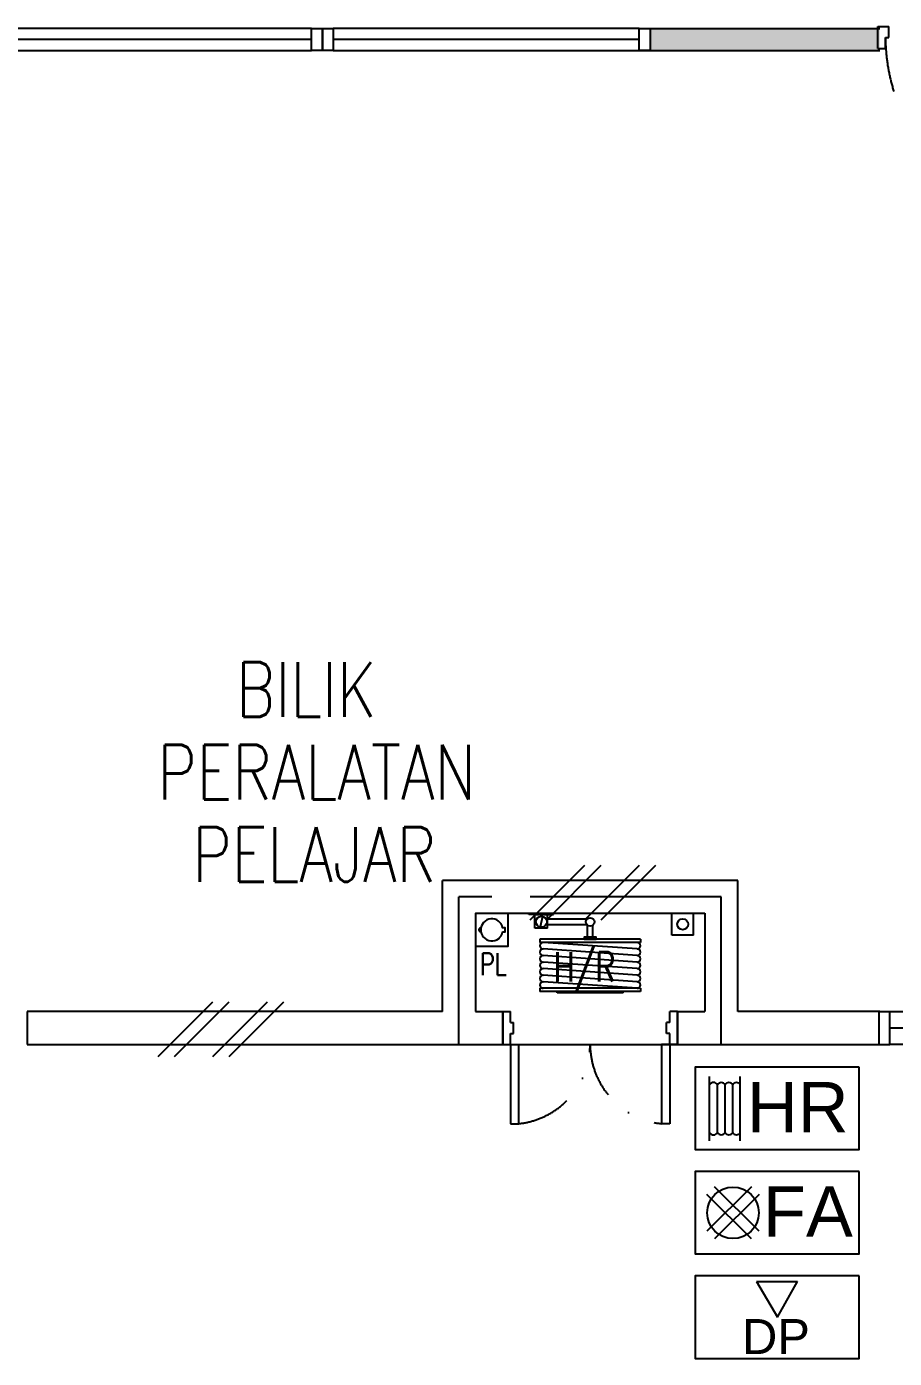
# Model space of a CAD drawing. Header units: millimetres. Extents: x 982 to 80582, y 687 to 58800.
# Drawn here: x 37414 to 41384, y 32846 to 38942 of the extents above; entities that cross this region are included whole.
import ezdxf
from ezdxf.enums import TextEntityAlignment as Align

# ---------------------------------------------------------------- set-up
doc = ezdxf.new("R2010")
doc.units = ezdxf.units.MM
for name, pattern in [('CENTER', [2, 1.25, -0.25, 0.25, -0.25]), ('DASHDOT', [1, 0.5, -0.25, 0, -0.25]), ('HIDDEN', [0.375, 0.25, -0.125])]:
    doc.linetypes.add(name, pattern=pattern)
for name, color, linetype in [('A-ARR', 4, 'Continuous'), ('A-DOOR', 9, 'Continuous'), ('A-DROP', 8, 'Continuous'), ('A-HATCH', 8, 'Continuous'), ('A-PARTITION', 4, 'Continuous'), ('A-ROOMSYM', 3, 'Continuous'), ('A-SANI', 4, 'Continuous'), ('A-SYM', 8, 'Continuous'), ('A-TXTBOMBA', 7, 'Continuous'), ('A-WALL', 1, 'Continuous'), ('A-WALL SYM', 13, 'Continuous'), ('A-WIN', 9, 'Continuous'), ('A-WLH', 7, 'Continuous'), ('COOL WATER PIPING', 4, 'Continuous'), ('Grid', 8, 'CENTER'), ('ROOF', 3, 'Continuous')]:
    doc.layers.add(name, color=color, linetype=linetype)
doc.styles.add('arial', font='arial.ttf')
doc.styles.add('ROMANS', font='romans.shx', dxfattribs={"width": 0.75, "height": 200})
doc.styles.add('style1', font='romans.shx', dxfattribs={"height": 750})

# ---------------------------------------------------------------- blocks, each defined once
blk = doc.blocks.new('A$C04C40081')
at = {"layer": 'A-WIN', "color": 8}
for p, q in [((850, 150), (50, 150)), ((850, 75), (50, 75)), ((850, 0), (50, 0))]:
    blk.add_line(p, q, dxfattribs=at)
at = {"layer": 'A-WIN', "color": 8, "linetype": 'Continuous'}
for points in [[(50, 150), (0, 150), (0, 0), (50, 0)], [(850, 150), (900, 150), (900, 0), (850, 0)]]:
    blk.add_lwpolyline(points, close=True, dxfattribs=at)
blk = doc.blocks.new('A$C4F656F16')
at = {"layer": 'A-DOOR', "color": 8}
for p, q in [((35, 100), (35, 877.1)), ((35, 877.1), (73, 877.1)), ((73, 100), (73, 877.1)), ((35, 100), (73, 100))]:
    blk.add_line(p, q, dxfattribs=at)
at = {"layer": 'A-DOOR', "color": 8, "linetype": 'Continuous'}
for p, q in [((0, 100), (35, 100)), ((0, 100), (0, 100)), ((0, 100), (0, 0)), ((0, 100), (0, 100)), ((35, 100), (35, 50)), ((900, 100), (865, 100)), ((865, 100), (865, 50)), ((900, 100), (900, 100)), ((900, 100), (900, 0)), ((900, 100), (900, 100)), ((0, 0), (50, 0)), ((35, 50), (50, 50)), ((50, 50), (50, 0)), ((865, 50), (850, 50)), ((850, 50), (850, 0)), ((900, 0), (850, 0))]:
    blk.add_line(p, q, dxfattribs=at)
at = {"layer": 'A-DOOR', "color": 8, "linetype": 'DASHDOT', "ltscale": 500}
blk.add_arc((35, 48), 830, 0.13806, 87.3759, dxfattribs=at)
blk = doc.blocks.new('A$C34465D6E')
at = {"layer": 'A-SANI', "color": 8}
blk.add_lwpolyline([(0, 0), (150, 0), (150, 150), (0, 150)], close=True, dxfattribs=at)
blk.add_lwpolyline([(25.5, 84.3), (13.7, 84.3), (13.7, 65.7), (25.5, 65.7, 10.787298)], format="xyb", close=True, dxfattribs=at)
blk.add_arc((125.5, 75), 8.84, 264.17751, 95.82249, dxfattribs=at)
blk = doc.blocks.new('A$C77D277CE')
at = {"layer": 'A-TXTBOMBA', "color": 8}
for p, q in [((66.6, 1027.9), (66.6, 1321.1)), ((102.7, 1066), (102.7, 1283)), ((137.3, 1066), (137.3, 1283)), ((172, 1066), (172, 1283)), ((206.7, 1027.9), (206.7, 1321.1)), ((257.7, 817), (54.1, 613.5)), ((292.7, 613.5), (89.1, 817)), ((257.7, 578.4), (54.1, 782)), ((292.7, 782), (89.1, 578.4)), ((280.8, 383.7), (376.6, 220.6)), ((280.8, 383.7), (469.2, 383.7)), ((376.6, 220.6), (469.2, 383.7))]:
    blk.add_line(p, q, dxfattribs=at)
for points in [[(750, 1365.1), (0, 1365.1), (0, 987.3), (750, 987.3)], [(750, 887.3), (0, 887.3), (0, 509.4), (750, 509.4)], [(750, 409.4), (0, 409.4), (0, 31.5), (750, 31.5)]]:
    blk.add_lwpolyline(points, close=True, dxfattribs=at)
blk.add_circle((173.4, 697.7), 118.1, dxfattribs=at)
for centre, radius, start, end in [((84.6, 1274.3), 20, 25.69627, 154.30373), ((120, 1274.3), 19.4, 26.56505, 153.43495), ((154.7, 1274.3), 19.4, 26.56505, 153.43495), ((189.4, 1274.3), 19.4, 26.56505, 153.43495), ((84.6, 1074.6), 20, 205.69627, 334.30373), ((120, 1074.6), 19.4, 206.56505, 333.43495), ((154.7, 1074.6), 19.4, 206.56505, 333.43495), ((189.4, 1074.6), 19.4, 206.56505, 333.43495)]:
    blk.add_arc(centre, radius, start, end, dxfattribs=at)
at = {"layer": 'A-TXTBOMBA', "color": 8, "style": 'arial'}
for s, height, p in [('HR', 230.46, (237.5, 1066)), ('FA', 230.46, (310.5, 588.1)), ('DP', 160, (214.8, 51.5))]:
    blk.add_text(s, height=height, dxfattribs=at).set_placement(p)

msp = doc.modelspace()

# ---------------------------------------------------------------- hatches: boundary and pattern name
at = {"layer": 'A-HATCH'}
h = msp.add_hatch(dxfattribs=at)
h.set_pattern_fill('DOTS', color=8, scale=800)
h.set_pattern_definition([(0, (3598.94, -194877.037), (25, 50), [0, -50])])
h.paths.add_polyline_path([(34717.1, 38933.1), (33217.1, 38933.1), (33217.1, 34433.1), (33317.1, 34433.1), (33317.1, 38833.1), (34717.1, 38833.1)])
h.paths.add_polyline_path([(37267.1, 38933.1), (36367.1, 38933.1), (36367.1, 38833.1), (37267.1, 38833.1)])
h.paths.add_polyline_path([(36367.1, 38933.1), (36217.1, 38933.1), (36217.1, 38833.1), (36367.1, 38833.1)])
h.paths.add_polyline_path([(41317.1, 38933.1), (40267.1, 38933.1), (40267.1, 38833.1), (41317.1, 38833.1)])
h.paths.add_polyline_path([(43792.1, 38933.1), (42367.1, 38933.1), (42367.1, 38833.1), (43792.1, 38833.1)])
h.paths.add_polyline_path([(42367.1, 38933.1), (42217.1, 38933.1), (42217.1, 38833.1), (42367.1, 38833.1)])

# ---------------------------------------------------------------- linework, layer by layer
at = {"layer": 'A-DOOR', "color": 8, "linetype": 'Continuous'}
for p, q in [((39592.1, 34433.1), (39592.1, 34283.1)), ((39592.1, 34283.1), (39592.1, 34433.1)), ((39592.1, 34433.1), (39627.1, 34433.1)), ((39592.1, 34283.1), (39592.1, 34433.1)), ((39592.1, 34433.1), (39592.1, 34283.1)), ((39592.1, 34283.1), (39592.1, 34433.1)), ((39592.1, 34433.1), (39592.1, 34283.1)), ((39592.1, 34283.1), (39592.1, 34433.1)), ((39627.1, 34383.1), (39627.1, 34433.1)), ((39627.1, 34383.1), (39642.1, 34383.1)), ((39642.1, 34333.1), (39642.1, 34383.1)), ((40357.1, 34383.1), (40342.1, 34383.1)), ((40342.1, 34333.1), (40342.1, 34383.1)), ((40357.1, 34383.1), (40357.1, 34433.1)), ((40392.1, 34433.1), (40357.1, 34433.1)), ((40392.1, 34283.1), (40392.1, 34433.1)), ((40392.1, 34433.1), (40392.1, 34283.1)), ((40392.1, 34283.1), (40392.1, 34433.1)), ((40392.1, 34283.1), (40392.1, 34433.1)), ((40392.1, 34433.1), (40392.1, 34283.1)), ((40392.1, 34283.1), (40392.1, 34433.1)), ((40392.1, 34433.1), (40392.1, 34283.1)), ((40392.1, 34283.1), (40392.1, 34433.1)), ((39627.1, 34333.1), (39642.1, 34333.1)), ((39627.1, 34283.1), (39627.1, 34333.1)), ((40357.1, 34333.1), (40342.1, 34333.1)), ((40357.1, 34283.1), (40357.1, 34333.1)), ((39592.1, 34283.1), (39627.1, 34283.1)), ((40392.1, 34283.1), (40357.1, 34283.1))]:
    msp.add_line(p, q, dxfattribs=at)
at = {"layer": 'A-DOOR', "color": 8}
for p, q in [((39627.1, 34283.1), (39627.1, 33920.1)), ((39627.1, 34283.1), (39665.1, 34283.1)), ((39665.1, 34283.1), (39665.1, 33920.1)), ((40319.1, 34283.1), (40319.1, 33920.1)), ((40357.1, 34283.1), (40319.1, 34283.1)), ((40357.1, 34283.1), (40357.1, 33920.1)), ((39627.1, 33920.1), (39665.1, 33920.1)), ((40357.1, 33920.1), (40319.1, 33920.1))]:
    msp.add_line(p, q, dxfattribs=at)
at = {"layer": 'A-DOOR', "color": 8, "linetype": 'DASHDOT', "ltscale": 500}
for centre, start, end in [((39627.1, 34283.1), 275.97587, 0), ((40357.1, 34283.1), 180, 264.02413)]:
    msp.add_arc(centre, 365, start, end, dxfattribs=at)
at = {"layer": 'A-DROP', "color": 8}
msp.add_line((39603.9, 34283.1), (40403.9, 34283.1), dxfattribs=at)
at = {"layer": 'A-PARTITION', "color": 8}
for p, q in [((40217.1, 38933.1), (41317.1, 38933.1)), ((40217.1, 38833.1), (41317.1, 38833.1))]:
    msp.add_line(p, q, dxfattribs=at)
at = {"layer": 'A-WALL', "color": 8}
for p, q in [((40667.1, 35033.1), (39317.1, 35033.1)), ((39317.1, 34433.1), (39317.1, 35033.1)), ((40667.1, 34433.1), (40667.1, 35033.1)), ((39467.1, 34883.1), (40517.1, 34883.1)), ((39467.1, 34883.1), (39467.1, 34433.1)), ((40517.1, 34883.1), (40517.1, 34433.1)), ((39467.1, 34433.1), (39592.1, 34433.1)), ((39592.1, 34433.1), (39592.1, 34283.1)), ((40392.1, 34433.1), (40517.1, 34433.1)), ((40392.1, 34433.1), (40392.1, 34283.1)), ((39317.1, 34283.1), (39592.1, 34283.1)), ((40392.1, 34283.1), (40667.1, 34283.1))]:
    msp.add_line(p, q, dxfattribs=at)
at = {"layer": 'A-WALL', "color": 8, "linetype": 'Continuous', "ltscale": 900}
for p, q in [((39317.1, 34433.1), (37417.1, 34433.1)), ((37417.1, 34433.1), (37417.1, 34283.1)), ((41317.1, 34433.1), (40667.1, 34433.1)), ((37417.1, 34283.1), (39317.1, 34283.1)), ((40667.1, 34283.1), (41317.1, 34283.1))]:
    msp.add_line(p, q, dxfattribs=at)
at = {"layer": 'A-WIN', "color": 8, "ltscale": 790000000.0}
for p, q in [((38717.1, 38933.1), (37317.1, 38933.1)), ((40217.1, 38933.1), (38817.1, 38933.1)), ((37317.1, 38833.1), (38717.1, 38833.1)), ((38817.1, 38833.1), (40217.1, 38833.1))]:
    msp.add_line(p, q, dxfattribs=at)
at = {"layer": 'A-WIN', "color": 8}
for p, q in [((38717.1, 38883.1), (37317.1, 38883.1)), ((40217.1, 38883.1), (38817.1, 38883.1))]:
    msp.add_line(p, q, dxfattribs=at)
for points in [[(38717.1, 38933.1), (38767.1, 38933.1), (38767.1, 38833.1), (38717.1, 38833.1)], [(38767.1, 38933.1), (38817.1, 38933.1), (38817.1, 38833.1), (38767.1, 38833.1)], [(40217.1, 38933.1), (40267.1, 38933.1), (40267.1, 38833.1), (40217.1, 38833.1)]]:
    msp.add_lwpolyline(points, close=True, dxfattribs=at)
at = {"layer": 'A-WLH', "color": 8}
for p, q in [((39718.3, 34853.6), (39968.3, 35103.6)), ((39793.3, 34853.6), (40043.3, 35103.6)), ((39968.3, 34853.6), (40218.3, 35103.6)), ((40043.3, 34853.6), (40293.3, 35103.6)), ((38016.5, 34227.4), (38266.5, 34477.4)), ((38091.5, 34227.4), (38341.5, 34477.4)), ((38266.5, 34227.4), (38516.5, 34477.4)), ((38341.5, 34227.4), (38591.5, 34477.4))]:
    msp.add_line(p, q, dxfattribs=at)
at = {"layer": 'COOL WATER PIPING', "color": 8, "linetype": 'ByBlock', "ltscale": 5}
msp.add_circle((40415.7, 34833.1), 25, dxfattribs=at)
at = {"layer": 'Grid', "color": 8, "ltscale": 700}
for p, q in [((40592.1, 34958.1), (39392.1, 34958.1)), ((39392.1, 34283.1), (39392.1, 34958.1)), ((40592.1, 34283.1), (40592.1, 34958.1))]:
    msp.add_line(p, q, dxfattribs=at)
at = {"layer": 'ROOF', "color": 8}
for p, q in [((39712.2, 34883.1), (39825.1, 34883.1)), ((39712.2, 34877.1), (39712.2, 34883.1)), ((39739.8, 34877.1), (39712.2, 34877.1)), ((39739.8, 34814.9), (39739.8, 34877.1)), ((39739.8, 34877.1), (39797.4, 34877.1)), ((39797.4, 34814.9), (39797.4, 34877.1)), ((39797.4, 34877.1), (39825.1, 34877.1)), ((39825.1, 34877.1), (39825.1, 34883.1)), ((40365.7, 34783.1), (40365.7, 34883.1)), ((40465.7, 34783.1), (40465.7, 34883.1)), ((39797.4, 34814.9), (39739.8, 34814.9)), ((39774.1, 34868.7, 52821.4), (39764.2, 34820.4, 21957.4)), ((39977.6, 34856), (39797.4, 34856)), ((39977.6, 34831), (39797.4, 34831)), ((39979.6, 34773.6), (39979.6, 34829)), ((40004.6, 34773.6), (40004.6, 34829)), ((40222.1, 34764.7), (39762.1, 34764.7)), ((39762.1, 34764.7), (39762.1, 34749.7)), ((40222.1, 34749.7), (39762.1, 34749.7)), ((40207.1, 34719.7), (39777.1, 34749.7)), ((39979.6, 34773.6), (39979.6, 34787.7)), ((40004.6, 34773.6), (40004.6, 34787.7)), ((40222.1, 34764.7), (40222.1, 34749.7)), ((40465.7, 34783.1), (40365.7, 34783.1)), ((40207.1, 34689.7), (39777.1, 34719.7)), ((40207.1, 34659.7), (39777.1, 34689.7)), ((40207.1, 34629.7), (39777.1, 34659.7)), ((40207.1, 34599.7), (39777.1, 34629.7)), ((40207.1, 34569.7), (39777.1, 34599.7)), ((40207.1, 34539.7), (39777.1, 34569.7)), ((40222.1, 34539.7), (39762.1, 34539.7)), ((40207.1, 34539.7), (39762.1, 34539.7)), ((39762.1, 34539.7), (39762.1, 34524.7)), ((40222.1, 34524.7), (39762.1, 34524.7)), ((39840.7, 34518.6), (39840.7, 34524.7)), ((40143.4, 34518.6), (39840.7, 34518.6)), ((40143.4, 34518.6), (40143.4, 34524.7)), ((40222.1, 34539.7), (40222.1, 34524.7))]:
    msp.add_line(p, q, dxfattribs=at)
msp.add_lwpolyline([(39964.6, 34764.7), (40019.6, 34764.7), (40019.6, 34773.6), (39964.6, 34773.6)], close=True, dxfattribs=at)
for centre, radius in [((39769.2, 34844.5, 37389.4), 25), ((39992.3, 34843.5), 19.4)]:
    msp.add_circle(centre, radius, dxfattribs=at)
for centre, start, end in [((39777.1, 34734.7), 90, 270), ((40207.1, 34734.7), 270, 90), ((39777.1, 34704.7), 90, 270), ((39777.1, 34674.7), 90, 270), ((40207.1, 34704.7), 270, 90), ((40207.1, 34674.7), 270, 90), ((39777.1, 34644.7), 90, 270), ((39777.1, 34614.7), 90, 270), ((40207.1, 34644.7), 270, 90), ((40207.1, 34614.7), 270, 90), ((39777.1, 34584.7), 90, 270), ((39777.1, 34554.7), 90, 270), ((40207.1, 34584.7), 270, 90), ((40207.1, 34554.7), 270, 90)]:
    msp.add_arc(centre, 15, start, end, dxfattribs=at)

# ---------------------------------------------------------------- block references
at = {"layer": 'A-ARR', "color": 8, "rotation": 180}
msp.add_blockref('A$C34465D6E', (39617.4, 34882.3), dxfattribs=at)
at = {"layer": 'A-DOOR', "color": 8, "rotation": 180}
msp.add_blockref('A$C4F656F16', (42208.2, 38941.8), dxfattribs=at)
at = {"layer": 'A-TXTBOMBA', "color": 8}
msp.add_blockref('A$C77D277CE', (40472.2, 32814.3), dxfattribs=at)
at = {"layer": 'A-WIN', "color": 8}
msp.add_blockref('A$C04C40081', (41313.5, 34281.9), dxfattribs=at)

# ---------------------------------------------------------------- texts
at = {"layer": 'A-ROOMSYM', "color": 8, "style": 'style1', "width": 0.8}
for s, p in [('BILIK', (38692.9, 35782.7)), ('PERALATAN ', (38809.6, 35403.9)), ('PELAJAR', (38730.1, 35027.2))]:
    msp.add_text(s, height=250, dxfattribs=at).set_placement(p, align=Align.CENTER)
at = {"layer": 'A-SYM', "color": 8, "linetype": 'HIDDEN', "ltscale": 500, "style": 'ROMANS', "width": 0.75}
msp.add_text('PL', height=100, dxfattribs=at).set_placement((39488.4, 34600.5))
at = {"layer": 'A-WALL SYM', "color": 8, "style": 'ROMANS', "width": 0.75}
msp.add_text('H/R ', height=135, dxfattribs=at).set_placement((39825, 34570.2))

doc.saveas('drawing.dxf')
